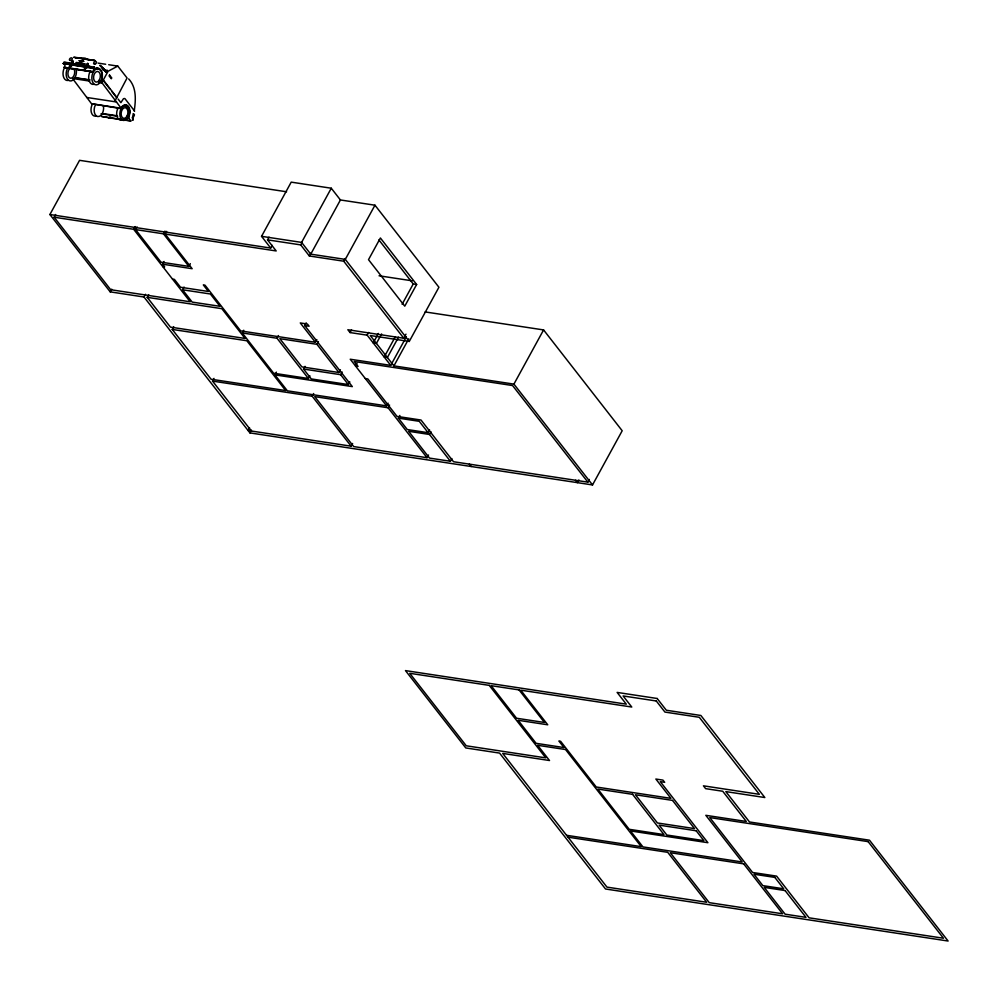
<?xml version="1.0" encoding="UTF-8"?>
<svg xmlns="http://www.w3.org/2000/svg" width="998" height="998" viewBox="0 0 998 998"><rect width="100%" height="100%" fill="white"/><g stroke="black" fill="none" stroke-linecap="round" stroke-linejoin="round"><path stroke-width="1.5" d="M104.902 71.245L104.815 69.872L100.112 65.319M129.815 111.714L128.318 117.889L131.05 120.933L124.575 119.947M134.219 111.028C135.79 100.199 136.776 87.5 128.655 78.917M80.514 61.414C80.601 62.862 83.146 60.304 81.2 60.716M80.626 61.726L80.414 60.866L81.599 60.965L80.788 61.664M81.374 61.826L83.695 61.14L81.936 61.552M115.281 100.374L127.07 77.994L117.801 66.105L108.108 71.232L101.709 82.909L100.86 81.774A8.62 5.352 -81.4 0 0 100.761 69.835A8.62 5.352 -81.4 0 0 93.051 71.756L64.259 67.39L65.818 62.649M71.769 64.146L71.282 65.556L72.617 64.346L71.906 65.643L71.008 64.496L70.184 67.128L71.369 64.957M133.832 113.997L133.008 118.013L134.431 114.77L133.008 113.872L133.595 114.645L132.173 117.889M70.184 67.128L69.373 66.804L70.384 64.396L71.282 65.556L71.993 64.246M80.588 61.24L79.191 60.716L80.514 61.726M85.204 69.411L84.393 69.087L85.404 66.679L86.926 67.926L86.028 66.779C82.547 73.328 89.72 63.984 87.487 63.448L86.477 65.843L87.487 63.448M128.73 117.951L130.227 111.776L124.875 104.915L121.17 108.246L91.542 103.742L73.44 79.715M72.467 61.165L71.457 63.573L72.467 61.165L73.178 61.377L72.081 63.66L76.409 64.321M81.013 61.963L80.027 61.951M84.581 69.324L85.766 67.153L63.161 63.51L64.521 62.101L94.448 67.215L93.737 68.513L86.389 67.24M63.685 63.947L63.872 62.213M69.561 67.041L70.746 64.87M80.626 63.148L76.559 62.649L75.723 63.797L76.434 62.487L84.88 63.909L84.169 65.219L79.778 64.284M85.628 59.269L85.99 58.508L73.69 57.285L94.947 60.516L83.271 58.72M93.737 68.513L94.323 66.829M99.962 65.506L106.237 72.355L107.36 70.259L103.056 70.259M121.17 108.246L102.133 82.984L103.131 80.314L109.792 88.859M425.136 311.925L543.586 329.926L622.191 430.762L592.525 484.941L249.949 432.907L143.999 297.005L110.204 291.865L49.9 214.52L79.566 160.329L286.576 191.778M54.154 217.215L133.67 229.291L190.181 301.783L110.678 289.707L54.154 217.215L55.639 214.508M126.11 119.024L125.698 120.346L124.501 119.985M132.609 119.822C134.194 117.589 131.561 119.648 132.983 120.296L133.208 118.737M133.67 229.291L135.154 226.583M190.344 263.672L188.859 266.379L160.965 262.15L135.578 229.59L137.063 226.87M110.204 291.865L111.689 289.158M188.859 266.379L163.472 233.819L164.957 231.112M164.046 261.488L162.562 264.196L192.152 268.699L165.169 234.081L166.654 231.374M143.999 297.005L145.483 294.285M147.143 297.329L221.83 308.669L245.034 338.447L170.446 327.119L147.23 297.342L148.714 294.635M182.572 289.769L210.378 293.998L219.984 306.311L192.177 302.095L182.572 289.769L184.056 287.062M172.242 329.427L246.83 340.755L285.665 390.567L211.077 379.228L172.242 329.427L173.727 326.708M272.18 245.358L270.708 248.065L261.551 236.326L291.216 182.135L331.274 188.223L340.418 199.962L374.961 205.201L438.92 287.249L409.255 341.441L370.246 335.515L393.923 365.892L513.92 384.118L592.525 484.941M165.169 234.081L276.184 250.947L267.539 239.857L269.023 237.15M251.459 431.036L212.524 381.099L214.009 378.392M309.879 375.784L308.394 378.504L273.639 373.215L242.264 332.97L243.749 330.251M409.255 341.441L345.296 259.393L310.752 254.153L301.596 242.402L331.274 188.223M405.986 334.168L403.766 338.235L343.711 261.202L309.355 255.987L300.71 244.897L302.194 242.19M309.355 255.987L310.84 253.28M310.752 254.153L340.418 199.962M308.394 378.504L277.02 338.247L278.492 335.54M388.122 403.192L386.638 405.899L287.374 390.817L274.924 374.861L276.409 372.142M274.924 374.861L352.319 386.613L304.714 325.548L306.199 322.841M249.575 427.818L248.103 430.525L351.121 446.181L352.606 443.474M343.711 261.202L345.196 258.494M249.949 432.907L251.434 430.188M345.296 259.393L374.961 205.201M172.504 279.103L174.413 279.403L180.526 287.237L208.42 291.478L203.33 284.941L205.027 285.203L240.668 330.912L315.356 342.264L316.828 339.557M349.811 381.86L348.327 384.567L311.264 378.928L303.554 369.048L305.039 366.341M340.418 369.796L338.933 372.516L316.94 344.31L318.424 341.603M351.121 446.181L312.187 396.231L313.671 393.524M406.298 336.925L390.717 365.38L367.164 335.166L350.061 332.559L351.546 329.851M348.327 384.567L340.617 374.687L342.102 371.967M367.164 335.166L368.649 332.446M357.034 363.322L355.55 366.029L358.057 366.403L354.215 361.488L512.56 385.54L587.872 482.146L589.356 479.439M378.404 333.444L373.215 342.925L376.408 343.412L381.598 333.931M402.119 304.29L413.234 283.968L378.891 239.919M416.64 284.492L404.764 306.161L368.512 259.667L380.388 237.986L416.64 284.492L413.234 283.968M384.941 355.662L395.333 336.7M398.514 337.174L387.386 357.496L384.205 357.01M393.923 365.892L408.756 338.796M428.516 455.001L427.032 457.708L388.085 407.77L389.569 405.051M429.614 430.001L428.13 432.708L407.271 429.539L398.389 418.137L399.874 415.43M451.882 458.556L450.397 461.263L429.502 434.467L430.986 431.76M513.92 384.118L543.586 329.926M578.902 479.926L577.418 482.645L575.559 480.275M83.72 61.452L82.335 61.103M73.091 61.265L72.081 63.66M88.111 63.548L86.739 65.469L87.475 66.417M110.99 117.178L109.156 117.826L109.93 116.978M80.551 61.015L79.191 60.716M63.161 63.51L93.612 68.138M80.077 61.414L80.713 61.402M75.723 63.797L79.915 64.446M123.627 120.01L130.638 120.858M122.33 119.822L109.231 117.814M75.449 57.722L79.453 58.333M80.9 58.545L95.409 60.753M98.103 63.111L105.676 64.259M108.707 64.72L117.801 66.105M72.555 61.277L73.178 61.377M87.575 63.56L88.198 63.66M64.895 62.575L70.147 63.373M79.279 64.758L83.607 65.406M87.1 65.943L89.733 66.342M64.833 62.687L68.775 63.286M69.373 66.804L70.01 66.891M84.393 69.087L85.03 69.174M64.146 67.228L93.051 71.756M93.263 72.031L64.471 67.652A8.159 5.065 -81.4 0 0 63.435 76.646A8.159 5.065 -81.4 0 0 68.238 80.389M74.476 77.632L90.02 79.89M100.661 81.512A8.159 5.065 -81.4 0 1 92.003 80.077A8.159 5.065 -81.4 0 1 98.228 68.712A8.159 5.065 -81.4 0 1 100.661 81.512L99.613 81.349L100.86 81.774M74.6 77.794L89.433 80.04M72.929 78.543L89.595 81.075M98.677 82.46L102.133 82.984M86.851 97.48L116.479 101.971M91.966 103.804L121.132 108.67L121.831 106.611L124.463 104.852A8.346 5.19 -81.4 0 1 125.823 104.79M102.27 113.498L117.29 115.78M101.047 113.747L117.714 116.279M101.434 116.429L121.544 119.486M261.551 236.326L301.596 242.402M267.539 239.857L300.71 244.897M49.9 214.52L270.708 248.065M135.578 229.59L163.472 233.819M379.04 275.785L412.286 280.837M162.736 266.578L164.645 266.865L162.562 264.196M403.766 338.235L347.853 329.739L350.061 332.559M304.714 325.548L309.093 326.221L307.384 324.026L300.286 322.953L315.356 342.264M242.264 332.97L277.02 338.247M316.94 344.31L279.877 338.684L301.858 366.877L338.933 372.516M390.717 365.38L350.248 359.23L386.638 405.899M303.554 369.048L340.617 374.687M365.318 378.554L367.825 378.941L397.017 416.391L421.019 420.033L453.529 461.737L587.872 482.146M212.524 381.099L312.187 396.231M388.085 407.77L314.744 396.63L353.691 446.568L427.032 457.708M398.389 418.137L419.247 421.306L428.13 432.708M429.502 434.467L408.644 431.298L429.527 458.094L450.397 461.263M566.565 835.301L641.24 846.653L565.529 749.535L537.635 745.294L549.511 760.526L502.718 753.415L606.946 887.11L706.659 902.254L667.712 852.317L568.012 837.172M101.846 116.492L110.217 118.026M94.448 67.215L92.602 67.777M105.139 70.571L101.971 67.502L103.842 69.985M100.424 65.718L104.815 69.872M104.952 70.384L106.237 72.355M469.384 464.145L471.231 466.515M134.63 111.09L124.825 98.503L123.478 98.69L120.883 102.669L118.088 99.027M103.555 80.376L116.878 97.455M111.701 91.292L116.454 97.392M84.88 63.909L84.169 65.219M103.118 68.5L104.303 70.334M103.443 106.087A7.497 4.653 -81.4 0 1 97.717 116.541A7.497 4.653 -81.4 0 1 95.471 104.778M127.844 106.998A7.497 4.653 -81.4 0 1 128.605 108.333M129.091 109.992A7.497 4.653 -81.4 0 1 125.012 120.259A7.497 4.653 -81.4 0 1 119.81 113.572A7.497 4.653 -81.4 0 1 125.698 105.626M122.692 119.361A7.497 4.653 -81.4 0 1 117.327 117.265A7.497 4.653 -81.4 0 1 118.001 108.196M76.26 69.561A8.159 5.065 -81.4 0 1 70.035 80.925A8.159 5.065 -81.4 0 1 67.602 68.126M93.899 84.294A8.159 5.065 -81.4 0 1 89.096 80.539A8.159 5.065 -81.4 0 1 90.132 71.557M95.833 68.163A8.62 5.352 -81.4 0 1 99.713 69.673M95.845 68.612A8.159 5.065 -81.4 0 1 98.428 69.049M93.276 70.334A8.159 5.065 -81.4 0 1 94.511 69.224M95.808 116.017A7.497 4.653 -81.4 0 1 91.392 112.574A7.497 4.653 -81.4 0 1 92.34 104.303M73.677 68.538A5.389 3.343 -81.4 0 1 73.528 76.372A5.389 3.343 -81.4 0 1 68.538 76.597A5.389 3.343 -81.4 0 1 69.561 68.725M85.541 58.608L82.822 58.645L85.541 58.608M109.555 75.124L109.106 75.948L111.302 78.767L111.751 77.944L109.555 75.124M657.171 698.488L617.126 692.412L626.282 704.151L405.475 670.606L465.779 747.951L499.574 753.091L605.524 888.993L948.1 941.027L869.495 840.204L749.498 821.978L725.82 791.601L764.83 797.527L700.87 715.479L666.327 710.239L657.171 698.488M656.285 700.983L623.114 695.943L631.759 707.033L520.744 690.167L547.727 724.785L518.137 720.282L536.101 743.323L563.995 747.564L558.892 741.027L560.602 741.289L596.243 786.998L670.918 798.35L655.861 779.039L662.959 780.112L664.668 782.307L660.289 781.634L707.894 842.699L630.499 830.947L642.949 846.903L742.213 861.985L705.823 815.316L746.292 821.466L722.739 791.252L705.636 788.645L703.428 785.825L759.341 794.321L699.286 717.288L664.93 712.073L656.285 700.983M489.245 685.376L409.729 673.301L466.253 745.793L545.756 757.869L489.245 685.376M519.047 689.905L491.153 685.676L516.54 718.236L544.434 722.465L519.047 689.905M632.582 794.333L597.839 789.056L629.214 829.301L663.969 834.59L632.582 794.333M672.515 800.396L635.452 794.77L657.433 822.963L694.508 828.602L672.515 800.396M868.135 841.626L709.79 817.574L752.592 872.477L776.594 876.119L809.091 917.823L943.447 938.232L868.135 841.626M696.192 830.773L659.129 825.134L666.839 835.014L703.902 840.653L696.192 830.773M743.66 863.856L670.319 852.716L709.254 902.654L782.607 913.794L743.66 863.856M774.822 877.392L753.964 874.223L762.846 885.625L783.704 888.794L774.822 877.392M785.077 890.553L764.219 887.384L785.102 914.18L805.972 917.349L785.077 890.553M130.014 111.751L124.663 104.877A8.346 5.19 -81.4 0 1 130.014 111.751M94.71 64.146A1.622 1.085 -37.9 0 0 96.469 62.063A1.622 1.085 -37.9 0 0 94.049 62.325A1.622 1.085 -37.9 0 0 94.71 64.146M70.509 60.466A1.622 1.085 -37.9 0 0 72.268 58.383A1.622 1.085 -37.9 0 0 69.848 58.645A1.622 1.085 -37.9 0 0 70.509 60.466M99.401 79.902A5.389 3.343 -81.4 0 0 97.792 71.444A5.389 3.343 -81.4 0 0 93.687 78.954A5.389 3.343 -81.4 0 0 99.401 79.902M126.971 116.167A5.389 3.343 -81.4 0 0 125.374 107.709A5.389 3.343 -81.4 0 0 121.257 115.219A5.389 3.343 -81.4 0 0 126.971 116.167"/></g></svg>
